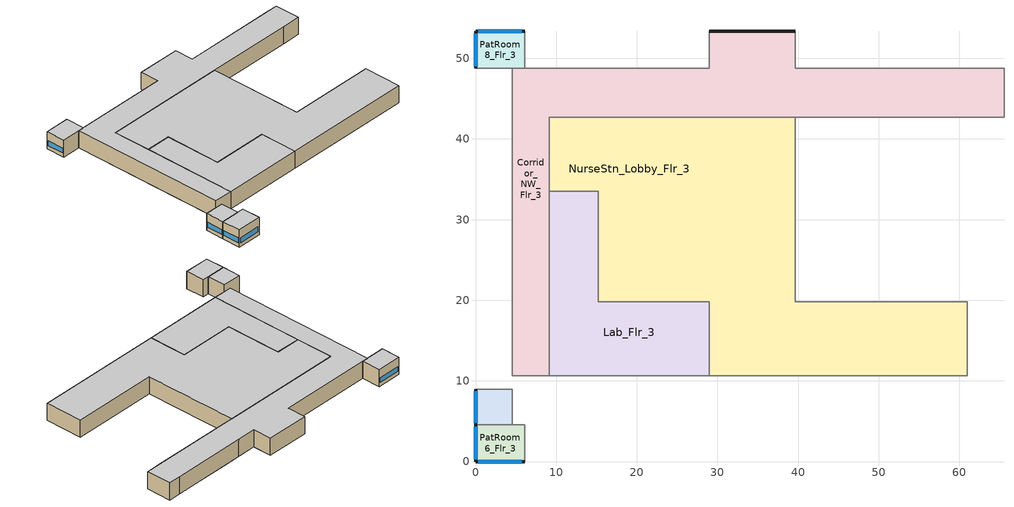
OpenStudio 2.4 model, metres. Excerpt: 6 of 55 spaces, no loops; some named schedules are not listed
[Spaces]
PatRoom6_Flr_3
 floor to ICU_Flr_2: 6.1,4.57 6.1,0 0,0 0,4.57 z8.53
 wall outside: 0,4.57 0,0 6.1,0 z8.53:12.8
 wall adiabatic (Typical Interior Wall): 4.57,4.57 0,4.57 / 6.1,0 6.1,4.57 z8.53:12.8
 wall to Corridor_SE_Flr_3: 6.1,4.57 4.57,4.57 z8.53:12.8
 window: 0.37,0 5.73,0 / 0,4.3 0,0.27 z9.45:10.67
 ceiling to PatRoom6_Flr_4: 6.1,0 6.1,4.57 0,4.57 0,0 z12.8
PatRoom7_Mult10_Flr_3
 floor adiabatic (Typical Interior Wall): 4.57,8.99 4.57,4.57 0,4.57 0,8.99 z8.53
 wall outside: 0,8.99 0,4.57 z8.53:12.8
 wall adiabatic (Typical Interior Wall): 0,4.57 4.57,4.57 4.57,8.99 0,8.99 z8.53:12.8
 window: 0,8.73 0,4.84 z9.45:10.67
 ceiling adiabatic (Typical Interior Wall): 4.57,4.57 4.57,8.99 0,8.99 0,4.57 z12.8
Corridor_NW_Flr_3
 floor to Corridor_Flr_2: 39.62,53.34 39.62,42.67 28.96,42.67 28.96,53.34 z8.53
 floor to OR_NurseStn_Lobby_Flr_2: 60.96,48.77 60.96,42.67 48.77,42.67 48.77,48.77 z8.53
 floor to ICU_Flr_2: 9.14,21.34 9.14,10.67 4.57,10.67 4.57,21.34 z8.53
 floor to OR1_Flr_2: 65.53,48.77 65.53,47.24 60.96,47.24 60.96,48.77 z8.53
 floor to OR4_Flr_2: 48.77,47.24 48.77,42.67 39.62,42.67 39.62,47.24 z8.53
 floor adiabatic (Typical Interior Wall): 65.53,47.24 65.53,42.67 60.96,42.67 60.96,47.24 z8.53
 floor to ICU_NurseStn_Lobby_Flr_2: 28.96,48.77 28.96,42.67 9.14,42.67 9.14,21.34 4.57,21.34 4.57,48.77 z8.53
 floor to OR3_Flr_2: 48.77,48.77 48.77,47.24 39.62,47.24 39.62,48.77 z8.53
 wall outside: 39.62,53.34 28.96,53.34 z8.53:12.8
 wall to PatRoom8_Flr_3: 6.1,48.77 4.57,48.77 z8.53:12.8
 wall adiabatic (Typical Interior Wall): 28.96,53.34 28.96,48.77 6.1,48.77 / 62.48,48.77 44.2,48.77 39.62,48.77 39.62,53.34 / 65.53,42.67 65.53,48.77 / 4.57,48.77 4.57,10.67 z8.53:12.8
 wall to PatRoom4_Flr_3: 65.53,48.77 62.48,48.77 z8.53:12.8
 wall to Corridor_SE_Flr_3: 60.96,42.67 65.53,42.67 / 4.57,10.67 9.14,10.67 z8.53:12.8
 wall to PhysTherapy_Flr_3: 39.62,42.67 60.96,42.67 z8.53:12.8
 wall to NurseStn_Lobby_Flr_3: 9.14,33.53 9.14,33.58 9.14,42.67 39.62,42.67 z8.53:12.8
 wall to Lab_Flr_3: 9.14,10.67 9.14,33.53 z8.53:12.8
 ceiling to Corridor_NW_Flr_4: 9.14,10.67 9.14,42.67 65.53,42.67 65.53,48.77 39.62,48.77 39.62,53.34 28.96,53.34 28.96,48.77 4.57,48.77 4.57,10.67 z12.8
Lab_Flr_3
 floor to ICU_Flr_2: 15.24,21.34 15.24,19.81 28.96,19.81 28.96,10.67 9.14,10.67 9.14,21.34 z8.53
 floor to ICU_NurseStn_Lobby_Flr_2: 15.24,33.53 15.24,21.34 9.14,21.34 9.14,33.53 z8.53
 wall to NurseStn_Lobby_Flr_3: 28.96,10.67 28.96,19.81 15.24,19.81 15.24,33.53 9.14,33.53 z8.53:12.8
 wall to Corridor_SE_Flr_3: 9.14,10.67 28.96,10.67 z8.53:12.8
 ceiling to Lab_Flr_4: 28.96,10.67 28.96,19.81 15.24,19.81 15.24,33.53 9.14,33.53 9.14,10.67 z12.8
NurseStn_Lobby_Flr_3
 floor to OR_NurseStn_Lobby_Flr_2: 60.96,19.81 60.96,10.67 39.62,10.67 39.62,19.81 z8.53
 floor to ICU_Flr_2: 28.96,21.34 28.96,19.81 15.24,19.81 15.24,21.34 z8.53
 floor to Corridor_Flr_2: 39.62,42.67 39.62,10.67 28.96,10.67 28.96,42.67 z8.53
 floor to ICU_NurseStn_Lobby_Flr_2: 28.96,42.67 28.96,21.34 15.24,21.34 15.24,33.53 9.14,33.53 9.14,42.67 z8.53
 wall to PhysTherapy_Flr_3: 60.96,19.81 39.62,19.81 39.62,42.67 z8.53:12.8
 wall to Corridor_SE_Flr_3: 28.96,10.67 60.96,10.67 60.96,19.81 z8.53:12.8
 ceiling to NurseStn_Lobby_Flr_4: 60.96,10.67 60.96,19.81 39.62,19.81 39.62,42.67 9.14,42.67 9.14,33.53 15.24,33.53 15.24,19.81 28.96,19.81 28.96,10.67 z12.8
PatRoom8_Flr_3
 floor to IC_PatRoom2_Flr_2: 6.1,53.34 6.1,48.77 0,48.77 0,53.34 z8.53
 wall outside: 6.1,53.34 0,53.34 0,48.77 z8.53:12.8
 wall adiabatic (Typical Interior Wall): 6.1,48.77 6.1,53.34 / 0,48.77 4.57,48.77 z8.53:12.8
 window: 5.73,53.34 0.37,53.34 / 0,53.07 0,49.04 z9.45:10.67
 ceiling to PatRoom8_Flr_4: 6.1,48.77 6.1,53.34 0,53.34 0,48.77 z12.8
[Building]
-Hospital-NECB HDD Method-CAN_QC_Kuujjuaq.AP.719060_CWEC2016.epw created: 2018-07-23 16:55:47 +0000: Default Construction Set=NECB2015 - Hospital - WholeBuilding - NECB HDD Method at hdd = 8550.0; Standards Number of Stories=6; Standards Number of Above Ground Stories=5; Standards Building Type=Hospital
[Site]
Kuujjuaq AP_QC_CAN: Latitude {deg}=58.1; Longitude {deg}=-68.417; Time Zone {hr}=-5; Elevation {m}=39.9
[ClimateZones]
Climate Zone Institution Name 1=ASHRAE; Climate Zone Document Name 1=ANSI/ASHRAE Standard 169; Climate Zone Document Year 1=2006; Climate Zone Institution Name 2=CEC; Climate Zone Document Name 2=California Climate Zone Descriptions; Climate Zone Document Year 2=1995
[Site:WaterMainsTemperature]
Calculation Method=Correlation; Annual Average Outdoor Air Temperature {C}=-3.825; Maximum Difference In Monthly Average Outdoor Air Temperatures {deltaC}=36
[Site:GroundTemperature:BuildingSurface]
19.527, 19.502, 19.536, 19.598, 20.002, 21.64, 22.225, 22.375, 21.449, 20.121, 19.802, 19.633
[SizingPeriod:DesignDay] Barometric Pressure {Pa}=100847; Sky Clearness=0; Rain Indicator=0; Snow Indicator=0; Day of Month=21; Daylight Saving Time Indicator=0; Humidity Indicating Type=Wetbulb; Dry-Bulb Temperature Range Modifier Type=DefaultMultipliers
Name | Maximum Dry-Bulb Temperature {C} | Daily Dry-Bulb Temperature Range {deltaC} | Humidity Indicating Conditions at Maximum Dry-Bulb | Wind Speed {m/s} | Wind Direction {deg} | Month | Day Type | Solar Model Indicator | ASHRAE Taub | ASHRAE Taud
Kuujjuaq AP Ann Htg 99.6% Condns DB | -36.2 | 0 | -36.2 | 2.2 | 220 | 1 | WinterDesignDay | ASHRAEClearSky
Kuujjuaq AP Ann Clg .4% Condns DB=>MWB | 24.1 | 10.3 | 16.2 | 4 | 210 | 7 | SummerDesignDay | ASHRAETau | 0.364 | 2.418
[Material]
Name | Roughness | Thickness {m} | Conductivity {W/m-K} | Density {kg/m3} | Specific Heat {J/kg-K} | Thermal Absorptance | Solar Absorptance | Visible Absorptance
G05 25mm wood | MediumSmooth | 0.0254 | 0.15 | 608 | 1630 | 0.9 | 0.5 | 0.5
100mm Normalweight concrete floor | MediumSmooth | 0.1016 | 2.31 | 2322 | 832
G01 13mm gypsum board | Smooth | 0.0127 | 0.16 | 800 | 1090 | 0.9 | 0.7 | 0.5
4 in. Normalweight Concrete Floor 1 | MediumRough | 0.1016 | 2.31 | 2322 | 832 | 0.9 | 0.7 | 0.7
1IN Stucco 1 | Smooth | 0.0253 | 0.6918 | 1858 | 837 | 0.9 | 0.92 | 0.92
8IN CONCRETE HW RefBldg 1 | Rough | 0.2032 | 1.311 | 2240 | 836.8 | 0.9 | 0.7 | 0.7
1/2IN Gypsum 1 | Smooth | 0.0127 | 0.16 | 784.9 | 830 | 0.9 | 0.4 | 0.4
Metal Roof Surface 1; F08 Metal surface 1 | Smooth | 0.0008 | 45.28 | 7824 | 500 | 0.9 | 0.7 | 0.7
6 in. Normalweight Concrete Floor 1; 6 in. Normalweight Concrete Floor 2 | MediumRough | 0.1524 | 2.31 | 2322 | 832 | 0.9 | 0.7 | 0.7
[Material:NoMass] Roughness=Smooth; Thermal Absorptance=0.9
Name | Thermal Resistance {m2-K/W} | Solar Absorptance | Visible Absorptance
CP02 CARPET PAD | 0.1 | 0.8 | 0.8
Typical Insulation R-13.06 1 | 6.78179 | 0.7 | 0.7
Typical Carpet Pad 1 | 0.21648 | 0.7 | 0.8
Typical Insulation R-10.11 1 | 5.19354 | 0.7 | 0.7
Typical Insulation R-19.63 1 | 7.04224 | 0.7 | 0.7
Typical Carpet Pad 2 | 2.57255 | 0.7 | 0.8
Typical Carpet Pad 3 | 4.69593 | 0.7 | 0.8
Typical Insulation R-0.58 1 | 0.624982 | 0.7 | 0.7
Typical Insulation R-1.15 1 | 0.625 | 0.7 | 0.7
[WindowMaterial:Glazing]
Clear 3mm: Optical Data Type=SpectralAverage; Thickness {m}=0.003; Solar Transmittance at Normal Incidence=0.837; Front Side Solar Reflectance at Normal Incidence=0.075; Back Side Solar Reflectance at Normal Incidence=0; Visible Transmittance at Normal Incidence=0.898; Front Side Visible Reflectance at Normal Incidence=0.081; Back Side Visible Reflectance at Normal Incidence=0; Infrared Transmittance at Normal Incidence=0; Front Side Infrared Hemispherical Emissivity=0.84; Back Side Infrared Hemispherical Emissivity=0.84; Conductivity {W/m-K}=0.9; Dirt Correction Factor for Solar and Visible Transmittance=1; Solar Diffusing=No
[DefaultSurfaceConstructions]
Name | Floor Construction | Wall Construction | Roof Ceiling Construction
Default Surface Constructions 2 | Typical Interior Floor | Typical Interior Wall | Typical Interior Ceiling
NECB2015 - Hospital - WholeBuilding - NECB HDD Method at hdd = 8550.0 | Customized opaque construction Typical Insulated Exterior Mass Floor R-15.63 to conductance of 0.142 | Customized opaque construction Typical Insulated Exterior Mass Wall R-12.5 to conductance of 0.183 | Customized opaque construction Typical Insulated Metal Building Roof R-20.41 to conductance of 0.142
NECB2015 - Hospital - WholeBuilding - NECB HDD Method at hdd = 8550.0 1 | Customized opaque construction Typical Insulated Carpeted 6in Slab Floor to conductance of 0.379 | Customized opaque construction Typical Insulated Carpeted 6in Slab Floor to conductance of 0.21 | Customized opaque construction Typical Insulated Carpeted 6in Slab Floor to conductance of 0.21
[DefaultSubSurfaceConstructions]
Name | Fixed Window Construction | Operable Window Construction | Door Construction | Glass Door Construction | Overhead Door Construction | Skylight Construction | Tubular Daylight Dome Construction | Tubular Daylight Diffuser Construction
Default Sub Surface Constructions 2 | Typical Interior Window | Typical Interior Window | Typical Interior Door
NECB2015 - Hospital - WholeBuilding - NECB HDD Method at hdd = 8550.0 | Customized Fenestration: cond=0.160 tvis=0.220 tsol=0.232 | Customized Fenestration: cond=0.160 tvis=0.220 tsol=0.232 | Customized opaque construction Typical Insulated Metal Door R-1.43 to conductance of 1.6 | Customized Fenestration: cond=0.160 tvis=0.441 tsol=0.279 | Customized opaque construction Typical Overhead Door R-2.0 to conductance of 1.6 | Customized Fenestration: cond=0.160 tvis=0.294 tsol=0.332 | Customized Fenestration: cond=0.160 tvis=0.898 tsol=0.837 | Customized Fenestration: cond=0.160 tvis=0.898 tsol=0.837
[WindowMaterial:Blind]
Window Material Blind 1: Slat Width {m}=0.025; Slat Separation {m}=0.01875; Front Side Slat Beam Solar Reflectance=0.5; Back Side Slat Beam Solar Reflectance=0.5; Front Side Slat Diffuse Solar Reflectance=0.5; Back Side Slat Diffuse Solar Reflectance=0.5; Slat Beam Visible Transmittance=0
[Construction]
Typical Interior Floor: 100mm Normalweight concrete floor, CP02 CARPET PAD
Typical Interior Wall: G01 13mm gypsum board, G01 13mm gypsum board
Typical Interior Ceiling: CP02 CARPET PAD, 100mm Normalweight concrete floor
Typical Interior Window: Clear 3mm
Typical Interior Door; Typical Interior Partition: G05 25mm wood
Customized opaque construction Typical Insulated Exterior Mass Floor R-15.63 to conductance of 0.142: Typical Insulation R-13.06 1, 4 in. Normalweight Concrete Floor 1, Typical Carpet Pad 1
Customized opaque construction Typical Insulated Exterior Mass Wall R-12.5 to conductance of 0.183: 1IN Stucco 1, 8IN CONCRETE HW RefBldg 1, Typical Insulation R-10.11 1, 1/2IN Gypsum 1
Customized opaque construction Typical Insulated Metal Building Roof R-20.41 to conductance of 0.142: Metal Roof Surface 1, Typical Insulation R-19.63 1
Customized opaque construction Typical Insulated Carpeted 6in Slab Floor to conductance of 0.379: 6 in. Normalweight Concrete Floor 1, Typical Carpet Pad 2
Customized opaque construction Typical Insulated Carpeted 6in Slab Floor to conductance of 0.21: 6 in. Normalweight Concrete Floor 2, Typical Carpet Pad 3
Customized Fenestration: cond=0.160 tvis=0.220 tsol=0.232: Customized Fenestration:: cond=0.160 tvis=0.220 tsol=0.232
Customized opaque construction Typical Insulated Metal Door R-1.43 to conductance of 1.6: F08 Metal surface 1, Typical Insulation R-0.58 1
Customized Fenestration: cond=0.160 tvis=0.441 tsol=0.279: Customized Fenestration:: cond=0.160 tvis=0.441 tsol=0.279
Customized opaque construction Typical Overhead Door R-2.0 to conductance of 1.6: Typical Insulation R-1.15 1
Customized Fenestration: cond=0.160 tvis=0.294 tsol=0.332: Customized Fenestration:: cond=0.160 tvis=0.294 tsol=0.332
Customized Fenestration: cond=0.160 tvis=0.898 tsol=0.837: Customized Fenestration:: cond=0.160 tvis=0.898 tsol=0.837
[DefaultConstructionSet]
NECB2015 - Hospital - WholeBuilding - NECB HDD Method at hdd = 8550.0: Default Exterior Surface Constructions=NECB2015 - Hospital - WholeBuilding - NECB HDD Method at hdd = 8550.0; Default Interior Surface Constructions=Default Surface Constructions 2; Default Ground Contact Surface Constructions=NECB2015 - Hospital - WholeBuilding - NECB HDD Method at hdd = 8550.0 1; Default Exterior SubSurface Constructions=NECB2015 - Hospital - WholeBuilding - NECB HDD Method at hdd = 8550.0; Default Interior SubSurface Constructions=Default Sub Surface Constructions 2; Interior Partition Construction=Typical Interior Partition
[WindowMaterial:SimpleGlazingSystem] U-Factor {W/m2-K}=1.6; Solar Heat Gain Coefficient=0.6; Visible Transmittance=0.21
Customized Fenestration:: cond=0.160 tvis=0.220 tsol=0.232; Customized Fenestration:: cond=0.160 tvis=0.441 tsol=0.279; Customized Fenestration:: cond=0.160 tvis=0.294 tsol=0.332; Customized Fenestration:: cond=0.160 tvis=0.898 tsol=0.837
[DesignSpecification:OutdoorAir] Outdoor Air Method=Sum; Outdoor Air Flow per Person {m3/s-person}=0; Outdoor Air Flow Rate {m3/s}=0; Outdoor Air Flow Air Changes per Hour {1/hr}=0
Name | Outdoor Air Flow per Floor Area {m3/s-m2}
Space Function Corridor/Transition area - hospital-sch-B Ventilation | 0.0003048
Space Function Health care facility nurses station Ventilation; Space Function Health care facility patient room Ventilation | 0.001524
Space Function Laboratory - other Ventilation | 0.0021844
[ThermostatSetpoint:DualSetpoint]
Name | Heating Setpoint Temperature Schedule | Cooling Setpoint Temperature Schedule
Space Function Laboratory - other Thermostat 5 | NECB-A-Thermostat Setpoint-Heating | NECB-A-Thermostat Setpoint-Cooling
Space Function Corridor/Transition area - hospital-sch-B Thermostat 10 | NECB-B-Thermostat Setpoint-Heating | NECB-B-Thermostat Setpoint-Cooling
Space Function Health care facility patient room Thermostat 25; Space Function Health care facility patient room Thermostat 27; Space Function Health care facility patient room Thermostat 30; Space Function Health care facility nurses station Thermostat 10 | NECB-H-Thermostat Setpoint-Heating | NECB-H-Thermostat Setpoint-Cooling
[ShadingControl]
Shading Control 1: Shading Type=InteriorBlind; Shading Device Material=Window Material Blind 1
[BuildingStory] Nominal Z Coordinate {m}=0; Nominal Floor to Floor Height {m}=4.2672
Building Story 4; Building Story 6
[Space] Building Story=Building Story 4
Name | Space Type | Thermal Zone
PatRoom6_Flr_3 | Space Function Health care facility patient room | Sp-PatRoom6_Flr_3 Sys-3 Flr-4 Sch-H HPlcmt-south ZN
PatRoom7_Mult10_Flr_3 | Space Function Health care facility patient room | Sp-PatRoom7_Mult10_Flr_3 Sys-3 Flr-4 Sch-H HPlcmt-west ZN
Corridor_NW_Flr_3 | Space Function Corridor/Transition area - hospital-sch-B | Sp-Corridor_NW_Flr_3 Sys-3 Flr-4 Sch-B HPlcmt-north ZN
Lab_Flr_3 | Space Function Laboratory - other | Sp-Lab_Flr_3 Sys-3 Flr-4 Sch-A HPlcmt-core ZN
NurseStn_Lobby_Flr_3 | Space Function Health care facility nurses station | Sp-NurseStn_Lobby_Flr_3 Sys-3 Flr-4 Sch-H HPlcmt-core ZN
PatRoom8_Flr_3 | Space Function Health care facility patient room | Sp-PatRoom8_Flr_3 Sys-3 Flr-4 Sch-H HPlcmt-north ZN
[SpaceType] Standards Building Type=Space Function
Name | Default Schedule Set | Design Specification Outdoor Air Object | Standards Space Type
Space Function Corridor/Transition area - hospital-sch-B | Space Function Corridor/Transition area - hospital-sch-B Schedule Set | Space Function Corridor/Transition area - hospital-sch-B Ventilation | Corridor/Transition area - hospital-sch-B
Space Function Health care facility nurses station | Space Function Health care facility nurses station Schedule Set | Space Function Health care facility nurses station Ventilation | Health care facility nurses station
Space Function Health care facility patient room | Space Function Health care facility patient room Schedule Set | Space Function Health care facility patient room Ventilation | Health care facility patient room
Space Function Laboratory - other | Space Function Laboratory - other Schedule Set | Space Function Laboratory - other Ventilation | Laboratory - other
[People:Definition] Number of People Calculation Method=People/Area; Fraction Radiant=0.3
Name | People per Space Floor Area {person/m2}
Space Function Corridor/Transition area - hospital-sch-B People Definition | 0.0100036
Space Function Health care facility nurses station People Definition; Space Function Health care facility patient room People Definition; Space Function Laboratory - other People Definition | 0.0500182
[People] Work Efficiency Schedule=Work Efficiency Schedule; Clothing Insulation Schedule=Clothing Schedule; Air Velocity Schedule=Air Velocity Schedule; Multiplier=1
Name | People Definition | Space or SpaceType
Space Function Corridor/Transition area - hospital-sch-B People | Space Function Corridor/Transition area - hospital-sch-B People Definition | Space Function Corridor/Transition area - hospital-sch-B
Space Function Health care facility nurses station People | Space Function Health care facility nurses station People Definition | Space Function Health care facility nurses station
Space Function Health care facility patient room People | Space Function Health care facility patient room People Definition | Space Function Health care facility patient room
Space Function Laboratory - other People | Space Function Laboratory - other People Definition | Space Function Laboratory - other
[Lights:Definition] Design Level Calculation Method=Watts/Area; Fraction Radiant=0.5; Fraction Visible=0.2
Name | Watts per Space Floor Area {W/m2}
Space Function Corridor/Transition area - hospital-sch-B Lights Definition | 10.7039
Space Function Health care facility nurses station Lights Definition | 7.60276
Space Function Health care facility patient room Lights Definition | 6.70243
Space Function Laboratory - other Lights Definition | 19.5071
[Lights] Fraction Replaceable=1
Name | Lights Definition | Space or SpaceType
Space Function Corridor/Transition area - hospital-sch-B Lights | Space Function Corridor/Transition area - hospital-sch-B Lights Definition | Space Function Corridor/Transition area - hospital-sch-B
Space Function Health care facility nurses station Lights | Space Function Health care facility nurses station Lights Definition | Space Function Health care facility nurses station
Space Function Health care facility patient room Lights | Space Function Health care facility patient room Lights Definition | Space Function Health care facility patient room
Space Function Laboratory - other Lights | Space Function Laboratory - other Lights Definition | Space Function Laboratory - other
[DefaultScheduleSet] People Activity Level Schedule=NECB-Activity; Infiltration Schedule=Always On
Name | Number of People Schedule | Lighting Schedule | Electric Equipment Schedule
Space Function Corridor/Transition area - hospital-sch-B Schedule Set | NECB-B-Occupancy | NECB-B-Lighting | NECB-B-Electric-Equipment
Space Function Health care facility nurses station Schedule Set; Space Function Health care facility patient room Schedule Set | NECB-H-Occupancy | NECB-H-Lighting | NECB-H-Electric-Equipment
Space Function Laboratory - other Schedule Set | NECB-A-Occupancy | NECB-A-Lighting | NECB-A-Electric-Equipment
[ElectricEquipment:Definition] Design Level Calculation Method=Watts/Area; Fraction Radiant=0.5
Name | Watts per Space Floor Area {W/m2}
Space Function Health care facility nurses station Elec Equip Definition | 2.50091
Space Function Health care facility patient room Elec Equip Definition; Space Function Laboratory - other Elec Equip Definition | 10.0036
[ElectricEquipment]
Name | Electric Equipment Definition | Space or SpaceType
Space Function Health care facility nurses station Elec Equip | Space Function Health care facility nurses station Elec Equip Definition | Space Function Health care facility nurses station
Space Function Health care facility patient room Elec Equip | Space Function Health care facility patient room Elec Equip Definition | Space Function Health care facility patient room
Space Function Laboratory - other Elec Equip | Space Function Laboratory - other Elec Equip Definition | Space Function Laboratory - other
[SpaceInfiltration:DesignFlowRate] Schedule=Always On Discrete; Design Flow Rate Calculation Method=Flow/ExteriorArea; Flow per Exterior Surface Area {m3/s-m2}=0.00025; Constant Term Coefficient=0; Temperature Term Coefficient=0; Velocity Term Coefficient=0.224; Velocity Squared Term Coefficient=0
Name | Space or SpaceType
Corridor_NW_Flr_3 Infiltration | Corridor_NW_Flr_3
PatRoom6_Flr_3 Infiltration | PatRoom6_Flr_3
PatRoom7_Mult10_Flr_3 Infiltration | PatRoom7_Mult10_Flr_3
PatRoom8_Flr_3 Infiltration | PatRoom8_Flr_3
[ThermalZone] Use Ideal Air Loads=No
Name | Thermostat | Multiplier
Sp-Lab_Flr_3 Sys-3 Flr-4 Sch-A HPlcmt-core ZN | Space Function Laboratory - other Thermostat 5
Sp-Corridor_NW_Flr_3 Sys-3 Flr-4 Sch-B HPlcmt-north ZN | Space Function Corridor/Transition area - hospital-sch-B Thermostat 10
Sp-PatRoom8_Flr_3 Sys-3 Flr-4 Sch-H HPlcmt-north ZN | Space Function Health care facility patient room Thermostat 25
Sp-PatRoom7_Mult10_Flr_3 Sys-3 Flr-4 Sch-H HPlcmt-west ZN | Space Function Health care facility patient room Thermostat 27 | 10
Sp-PatRoom6_Flr_3 Sys-3 Flr-4 Sch-H HPlcmt-south ZN | Space Function Health care facility patient room Thermostat 30
Sp-NurseStn_Lobby_Flr_3 Sys-3 Flr-4 Sch-H HPlcmt-core ZN | Space Function Health care facility nurses station Thermostat 10
[Schedule:Ruleset]
Clothing Schedule: Default Day Schedule=Clothing Schedule Default Winter Clothes
Air Velocity Schedule: Default Day Schedule=Air Velocity Schedule Default
Work Efficiency Schedule: Default Day Schedule=Work Efficiency Schedule Default
NECB-B-Occupancy: Default Day Schedule=NECB-B-Occupancy Default
NECB-Activity: Default Day Schedule=NECB-Activity Default; Summer Design Day Schedule=NECB-Activity Summer Design Day; Winter Design Day Schedule=NECB-Activity Winter Design Day
NECB-B-Lighting: Default Day Schedule=NECB-B-Lighting Default
NECB-B-Electric-Equipment: Default Day Schedule=NECB-B-Electric-Equipment Default
Always On: Default Day Schedule=Always On Default
NECB-B-Thermostat Setpoint-Heating: Default Day Schedule=NECB-B-Thermostat Setpoint-Heating Default
NECB-B-Thermostat Setpoint-Cooling: Default Day Schedule=NECB-B-Thermostat Setpoint-Cooling Default
NECB-H-Occupancy: Default Day Schedule=NECB-H-Occupancy Default
NECB-H-Lighting: Default Day Schedule=NECB-H-Lighting Default
NECB-H-Electric-Equipment: Default Day Schedule=NECB-H-Electric-Equipment Default
NECB-H-Thermostat Setpoint-Heating: Default Day Schedule=NECB-H-Thermostat Setpoint-Heating Default
NECB-H-Thermostat Setpoint-Cooling: Default Day Schedule=NECB-H-Thermostat Setpoint-Cooling Default
NECB-A-Occupancy: Default Day Schedule=NECB-A-Occupancy Default
NECB-A-Lighting: Default Day Schedule=NECB-A-Lighting Default
NECB-A-Electric-Equipment: Default Day Schedule=NECB-A-Electric-Equipment Default
NECB-A-Thermostat Setpoint-Heating: Default Day Schedule=NECB-A-Thermostat Setpoint-Heating Default
NECB-A-Thermostat Setpoint-Cooling: Default Day Schedule=NECB-A-Thermostat Setpoint-Cooling Default
[Schedule:Day]
NECB-B-Thermostat Setpoint-Heating Default: 2, 0, 22, 8, 0, 18, 9, 0, 20, 24, 0, 22
NECB-A-Thermostat Setpoint-Heating Default: 6, 0, 18, 7, 0, 20, 21, 0, 22, 24, 0, 18
NECB-A-Thermostat Setpoint-Cooling Default: 6, 0, 35, 21, 0, 24, 24, 0, 35
[Schedule:Rule] Date Specification Type=DateRange; Start Month=1; Start Day=1; End Month=12; End Day=31
Name | Schedule Ruleset | Rule Order | Day Schedule | Apply Monday | Apply Tuesday | Apply Wednesday | Apply Thursday | Apply Friday | Apply Saturday | Apply Sunday
Schedule Rule 11 | NECB-B-Thermostat Setpoint-Heating | 2 | NECB-B-Thermostat Setpoint-Heating Default|Wkdy Day | Yes | Yes | Yes | Yes | Yes
Schedule Rule 12 | NECB-B-Thermostat Setpoint-Heating | 1 | NECB-B-Thermostat Setpoint-Heating Sat Day |  |  |  |  |  | Yes
Schedule Rule 13 | NECB-B-Thermostat Setpoint-Heating | 0 | NECB-B-Thermostat Setpoint-Heating Sun|Hol Day |  |  |  |  |  |  | Yes
Schedule Rule 56 | NECB-A-Thermostat Setpoint-Heating | 2 | NECB-A-Thermostat Setpoint-Heating Default|Wkdy Day | Yes | Yes | Yes | Yes | Yes
Schedule Rule 57 | NECB-A-Thermostat Setpoint-Heating | 1 | NECB-A-Thermostat Setpoint-Heating Sat Day |  |  |  |  |  | Yes
Schedule Rule 58 | NECB-A-Thermostat Setpoint-Heating | 0 | NECB-A-Thermostat Setpoint-Heating Sun|Hol Day |  |  |  |  |  |  | Yes
Schedule Rule 59 | NECB-A-Thermostat Setpoint-Cooling | 2 | NECB-A-Thermostat Setpoint-Cooling Default|Wkdy Day | Yes | Yes | Yes | Yes | Yes
Schedule Rule 60 | NECB-A-Thermostat Setpoint-Cooling | 1 | NECB-A-Thermostat Setpoint-Cooling Sat Day |  |  |  |  |  | Yes
Schedule Rule 61 | NECB-A-Thermostat Setpoint-Cooling | 0 | NECB-A-Thermostat Setpoint-Cooling Sun|Hol Day |  |  |  |  |  |  | Yes
[Schedule:Constant]
Always On Discrete: Value=1
